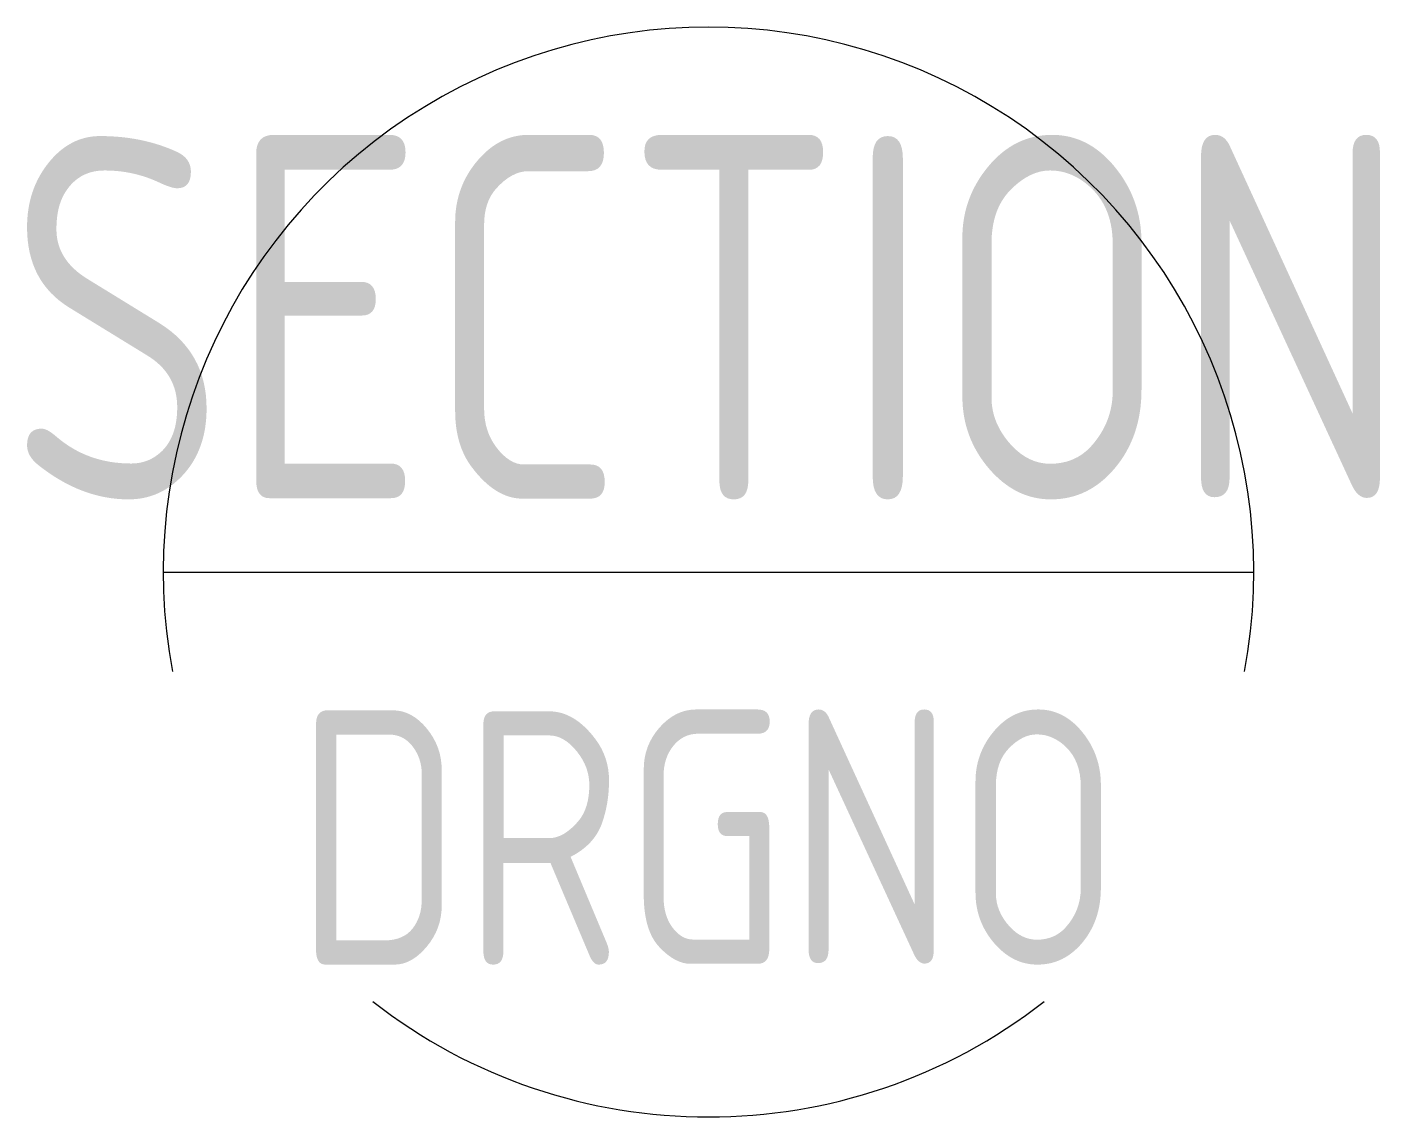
# Model space of a CAD drawing. Extents: x 112 to 130.6, y 149.3 to 164.3.
import ezdxf
from ezdxf.enums import TextEntityAlignment as Align

# ---------------------------------------------------------------- set-up
doc = ezdxf.new("R2010")
doc.units = 0
doc.header["$LTSCALE"] = 10
doc.layers.add('CONST', color=7, linetype='CONTINUOUS')
doc.styles.get("Standard").update_dxf_attribs({"font": 'ISO3098B.shx'})

msp = doc.modelspace()

# ---------------------------------------------------------------- linework, layer by layer
at = {"layer": 'CONST', "color": 0, "linetype": 'CONTINUOUS'}
msp.add_line((113.825, 156.827), (128.825, 156.827), dxfattribs=at)
for start, end in [(349.4675, 190.5325), (232.008, 307.992)]:
    msp.add_arc((121.325, 156.827), 7.5, start, end, dxfattribs=at)

# ---------------------------------------------------------------- texts
at = {"layer": 'CONST', "color": 0, "width": 0.8}
for tag, height, p in [('SECTION', 5, (121.325, 157.827)), ('DRGNO', 3.5, (121.325, 151.424))]:
    msp.add_attdef(tag, text='', height=height, dxfattribs=at).set_placement(p, align=Align.CENTER)

doc.saveas('drawing.dxf')
